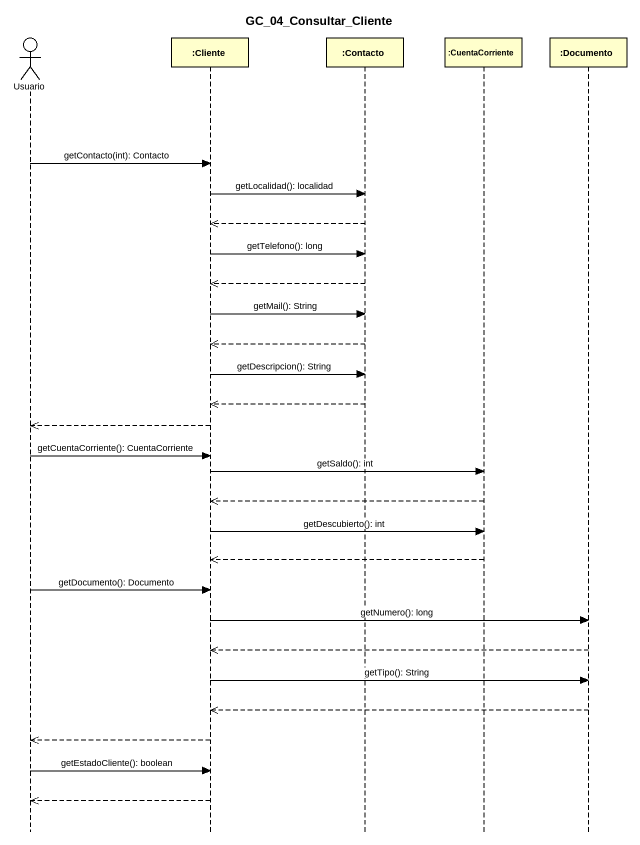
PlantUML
@startuml
title GC_04_Consultar_Cliente
hide footbox
actor Usuario
participant ":Cliente" as Cliente
participant ":Contacto" as Contacto
participant ":CuentaCorriente" as CuentaCorriente
participant ":Documento" as Documento

Usuario -> Cliente : getContacto(int): Contacto
Cliente -> Contacto : getLocalidad(): localidad
Contacto -->> Cliente
Cliente -> Contacto : getTelefono(): long
Contacto -->> Cliente
Cliente -> Contacto : getMail(): String
Contacto -->> Cliente
Cliente -> Contacto : getDescripcion(): String
Contacto -->> Cliente
Cliente -->> Usuario
Usuario -> Cliente : getCuentaCorriente(): CuentaCorriente
Cliente -> CuentaCorriente : getSaldo(): int
CuentaCorriente -->> Cliente
Cliente -> CuentaCorriente : getDescubierto(): int
CuentaCorriente -->> Cliente
Usuario -> Cliente : getDocumento(): Documento
Cliente -> Documento : getNumero(): long
Documento -->> Cliente
Cliente -> Documento : getTipo(): String
Documento -->> Cliente
Cliente -->> Usuario
Usuario -> Cliente : getEstadoCliente(): boolean
Cliente -->> Usuario
@enduml
